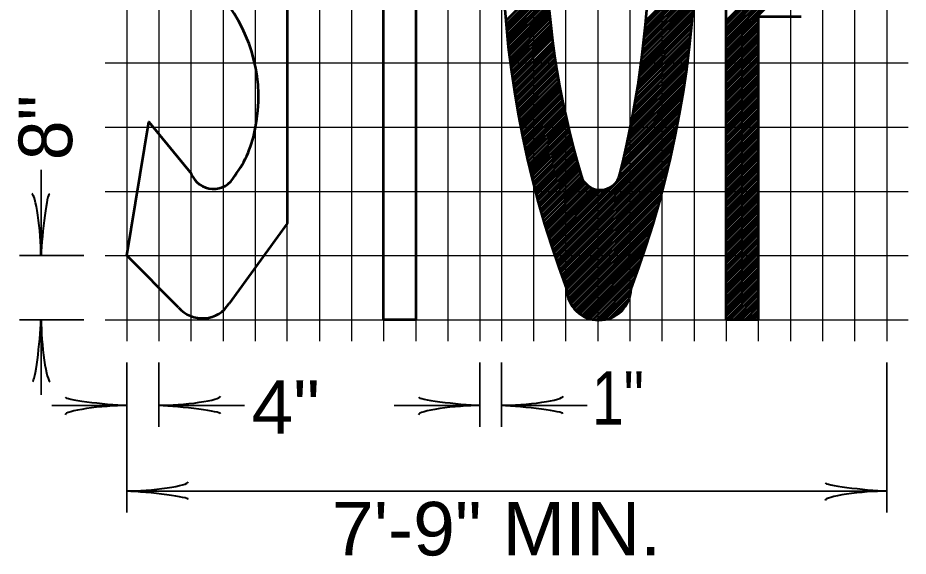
# Model space of a CAD drawing. Extents: x -66 to 614, y -59 to 381.
# Drawn here: x -13.3 to 28.29, y 318.23 to 343.37 of the extents above; entities that cross this region are included whole.
import ezdxf

# ---------------------------------------------------------------- set-up
doc = ezdxf.new("R2010")
doc.units = 0
doc.layers.add('1', color=7, linetype='Continuous', lineweight=53)

msp = doc.modelspace()

# ---------------------------------------------------------------- linework, layer by layer
at = {"layer": '1', "lineweight": 25}
for p, q in [((-8.21, 366.267), (-8.21, 328.267)), ((-6.71, 366.267), (-6.71, 328.267)), ((-5.21, 366.267), (-5.21, 328.267)), ((-3.71, 366.267), (-3.71, 328.267)), ((-2.21, 366.267), (-2.21, 328.267)), ((-0.71, 328.267), (-0.71, 366.267)), ((0.79, 366.267), (0.79, 328.267)), ((2.29, 366.267), (2.29, 328.267)), ((3.79, 366.267), (3.79, 328.267)), ((5.29, 366.267), (5.29, 328.267)), ((6.79, 366.267), (6.79, 328.267)), ((8.29, 366.267), (8.29, 328.267)), ((9.29, 366.267), (9.29, 328.267)), ((10.79, 366.267), (10.79, 328.267)), ((12.29, 366.267), (12.29, 328.267)), ((13.79, 366.267), (13.79, 328.267)), ((15.29, 366.267), (15.29, 328.267)), ((16.79, 366.267), (16.79, 328.267)), ((18.29, 366.267), (18.29, 328.267)), ((19.79, 366.267), (19.79, 328.267)), ((21.29, 366.267), (21.29, 328.267)), ((22.79, 366.267), (22.79, 328.267)), ((24.29, 366.267), (24.29, 328.267)), ((25.79, 366.267), (25.79, 328.267)), ((27.29, 366.267), (27.29, 328.267)), ((-9.21, 341.267), (28.29, 341.267)), ((-9.21, 338.267), (28.29, 338.267)), ((-9.21, 335.267), (28.29, 335.267)), ((-9.21, 332.267), (28.29, 332.267)), ((-9.21, 329.267), (28.29, 329.267))]:
    msp.add_line(p, q, dxfattribs=at)
at = {"layer": '1'}
for p, q in [((19.79, 343.235), (27.29, 350.735)), ((19.79, 343.058), (27.29, 350.558)), ((19.79, 342.881), (27.29, 350.381)), ((19.79, 342.705), (27.281, 350.195)), ((19.79, 342.528), (27.253, 349.991)), ((19.79, 342.351), (27.219, 349.78)), ((19.79, 342.174), (27.181, 349.565)), ((19.79, 341.998), (27.137, 349.344)), ((16.002, 342.845), (18.319, 345.161)), ((16.021, 343.04), (18.328, 345.347)), ((16.039, 343.235), (18.335, 345.531)), ((9.494, 343.231), (11.421, 345.157)), ((9.508, 343.068), (11.429, 344.989)), ((9.522, 342.905), (11.44, 344.823)), ((15.962, 342.451), (18.302, 344.791)), ((15.983, 342.649), (18.31, 344.976)), ((9.538, 342.745), (11.451, 344.657)), ((9.554, 342.584), (11.462, 344.492)), ((9.57, 342.423), (11.473, 344.326)), ((15.919, 342.055), (18.279, 344.415)), ((15.941, 342.253), (18.291, 344.603)), ((9.586, 342.262), (11.487, 344.163)), ((9.605, 342.104), (11.5, 344)), ((15.87, 341.652), (18.256, 344.038)), ((15.895, 341.853), (18.268, 344.226)), ((9.623, 341.945), (11.514, 343.837)), ((9.641, 341.787), (11.528, 343.674)), ((9.659, 341.628), (11.544, 343.513)), ((15.818, 341.246), (18.227, 343.655)), ((15.845, 341.45), (18.242, 343.847)), ((9.679, 341.471), (11.56, 343.352)), ((9.699, 341.314), (11.576, 343.192)), ((15.762, 340.836), (18.196, 343.271)), ((15.79, 341.041), (18.212, 343.464)), ((19.79, 341.821), (21.29, 343.321)), ((19.79, 341.644), (21.29, 343.144)), ((9.719, 341.158), (11.593, 343.031)), ((9.739, 341.001), (11.611, 342.873)), ((9.761, 340.846), (11.63, 342.715)), ((15.668, 340.212), (18.144, 342.688)), ((15.7, 340.421), (18.161, 342.882)), ((15.732, 340.63), (18.179, 343.077)), ((19.79, 341.467), (21.29, 342.967)), ((19.79, 341.29), (21.29, 342.79)), ((9.783, 340.691), (11.648, 342.556)), ((9.805, 340.537), (11.667, 342.399)), ((15.6, 339.791), (18.102, 342.293)), ((15.635, 340.003), (18.123, 342.49)), ((19.79, 341.114), (21.29, 342.614)), ((19.79, 340.937), (21.29, 342.437)), ((19.79, 340.76), (21.29, 342.26)), ((9.827, 340.382), (11.688, 342.242)), ((9.85, 340.228), (11.708, 342.086)), ((9.874, 340.075), (11.729, 341.93)), ((15.528, 339.365), (18.058, 341.896)), ((15.564, 339.578), (18.081, 342.095)), ((19.79, 340.583), (21.29, 342.083)), ((19.79, 340.406), (21.29, 341.906)), ((9.898, 339.923), (11.75, 341.775)), ((9.922, 339.77), (11.773, 341.621)), ((9.947, 339.618), (11.796, 341.467)), ((15.449, 338.932), (18.01, 341.494)), ((15.488, 339.149), (18.034, 341.695)), ((19.79, 340.23), (21.29, 341.73)), ((19.79, 340.053), (21.29, 341.553)), ((9.972, 339.466), (11.819, 341.313)), ((9.998, 339.316), (11.842, 341.16)), ((10.024, 339.165), (11.868, 341.008)), ((15.365, 338.495), (17.958, 341.088)), ((15.409, 338.716), (17.985, 341.292)), ((19.79, 339.876), (21.29, 341.376)), ((19.79, 339.699), (21.29, 341.199)), ((19.79, 339.523), (21.29, 341.023)), ((10.051, 339.014), (11.893, 340.856)), ((10.077, 338.864), (11.918, 340.705)), ((15.277, 338.054), (17.903, 340.679)), ((15.321, 338.275), (17.93, 340.884)), ((19.79, 339.346), (21.29, 340.846)), ((19.79, 339.169), (21.29, 340.669)), ((10.105, 338.715), (11.943, 340.553)), ((10.133, 338.567), (11.97, 340.404)), ((10.161, 338.418), (11.998, 340.254)), ((15.181, 337.604), (17.841, 340.264)), ((15.229, 337.829), (17.872, 340.472)), ((19.79, 338.992), (21.29, 340.492)), ((19.79, 338.815), (21.29, 340.315)), ((10.19, 338.269), (12.025, 340.105)), ((10.219, 338.122), (12.052, 339.955)), ((10.249, 337.975), (12.081, 339.808)), ((15.08, 337.149), (17.776, 339.846)), ((15.133, 337.379), (17.81, 340.056)), ((19.79, 338.639), (21.29, 340.139)), ((19.79, 338.462), (21.29, 339.962)), ((19.79, 338.285), (21.29, 339.785)), ((10.279, 337.828), (12.111, 339.66)), ((10.309, 337.681), (12.14, 339.513)), ((10.339, 337.535), (12.169, 339.365)), ((14.974, 336.69), (17.707, 339.423)), ((15.027, 336.92), (17.741, 339.634)), ((19.79, 338.108), (21.29, 339.608)), ((19.79, 337.932), (21.29, 339.432)), ((10.371, 337.39), (12.2, 339.219)), ((10.402, 337.245), (12.231, 339.074)), ((10.434, 337.1), (12.263, 338.928)), ((14.859, 336.221), (17.631, 338.994)), ((14.916, 336.455), (17.67, 339.209)), ((19.79, 337.755), (21.29, 339.255)), ((19.79, 337.578), (21.29, 339.078)), ((10.466, 336.955), (12.294, 338.783)), ((10.498, 336.811), (12.327, 338.639)), ((11.651, 332.659), (17.553, 338.562)), ((14.799, 335.984), (17.593, 338.778)), ((19.79, 337.401), (21.29, 338.901)), ((19.79, 337.225), (21.29, 338.725)), ((19.79, 337.048), (21.29, 338.548)), ((10.532, 336.667), (12.36, 338.495)), ((10.566, 336.524), (12.393, 338.352)), ((10.599, 336.381), (12.427, 338.208)), ((11.694, 332.526), (17.51, 338.342)), ((11.738, 332.394), (17.467, 338.123)), ((19.79, 336.871), (21.29, 338.371)), ((19.79, 336.694), (21.29, 338.194)), ((10.633, 336.238), (12.461, 338.066)), ((10.668, 336.096), (12.496, 337.924)), ((10.703, 335.955), (12.531, 337.783)), ((11.782, 332.26), (17.424, 337.902)), ((11.827, 332.129), (17.377, 337.678)), ((19.79, 336.517), (21.29, 338.017)), ((19.79, 336.341), (21.29, 337.841)), ((10.739, 335.813), (12.566, 337.641)), ((10.774, 335.672), (12.602, 337.5)), ((10.81, 335.531), (12.639, 337.36)), ((11.873, 331.998), (17.329, 337.454)), ((19.79, 336.164), (21.29, 337.664)), ((19.79, 335.987), (21.29, 337.487)), ((19.79, 335.81), (21.29, 337.31)), ((10.847, 335.391), (12.676, 337.221)), ((10.884, 335.251), (12.713, 337.081)), ((10.921, 335.112), (12.75, 336.941)), ((11.918, 331.866), (17.282, 337.23)), ((11.963, 331.735), (17.23, 337.001)), ((19.79, 335.634), (21.29, 337.134)), ((19.79, 335.457), (21.29, 336.957)), ((10.958, 334.972), (12.789, 336.803)), ((10.996, 334.833), (12.828, 336.665)), ((11.035, 334.695), (12.867, 336.527)), ((12.009, 331.604), (17.179, 336.773)), ((12.056, 331.474), (17.126, 336.544)), ((19.79, 335.28), (21.29, 336.78)), ((19.79, 335.103), (21.29, 336.603)), ((19.79, 334.926), (21.29, 336.426)), ((11.073, 334.557), (12.906, 336.39)), ((11.112, 334.419), (12.946, 336.253)), ((11.151, 334.281), (12.986, 336.116)), ((12.103, 331.344), (17.07, 336.311)), ((12.15, 331.214), (17.014, 336.078)), ((19.79, 334.75), (21.29, 336.25)), ((19.79, 334.573), (21.29, 336.073)), ((11.191, 334.144), (13.027, 335.981)), ((11.231, 334.008), (13.077, 335.854)), ((11.272, 333.872), (13.142, 335.741)), ((11.312, 333.735), (13.219, 335.642)), ((12.197, 331.084), (16.956, 335.843)), ((12.244, 330.955), (16.895, 335.605)), ((19.79, 334.396), (21.29, 335.896)), ((19.79, 334.219), (21.29, 335.719)), ((11.353, 333.599), (13.308, 335.555)), ((11.394, 333.464), (13.409, 335.478)), ((11.437, 333.329), (13.524, 335.417)), ((11.479, 333.195), (13.652, 335.368)), ((11.521, 333.06), (13.799, 335.338)), ((11.563, 332.926), (13.97, 335.333)), ((11.607, 332.792), (14.188, 335.373)), ((12.292, 330.826), (16.834, 335.368)), ((19.79, 334.043), (21.29, 335.543)), ((19.79, 333.866), (21.29, 335.366)), ((19.79, 333.689), (21.29, 335.189)), ((12.336, 330.694), (16.77, 335.127)), ((12.353, 330.533), (16.704, 334.884)), ((19.79, 333.512), (21.29, 335.012)), ((19.79, 333.335), (21.29, 334.835)), ((12.383, 330.386), (16.637, 334.641)), ((12.424, 330.25), (16.567, 334.394)), ((19.79, 333.159), (21.29, 334.659)), ((19.79, 332.982), (21.29, 334.482)), ((12.475, 330.125), (16.495, 334.145)), ((19.79, 332.805), (21.29, 334.305)), ((19.79, 332.628), (21.29, 334.128)), ((19.79, 332.452), (21.29, 333.952)), ((12.535, 330.008), (16.422, 333.896)), ((12.604, 329.9), (16.345, 333.642)), ((19.79, 332.275), (21.29, 333.775)), ((19.79, 332.098), (21.29, 333.598)), ((12.68, 329.799), (16.268, 333.388)), ((12.763, 329.706), (16.187, 333.13)), ((19.79, 331.921), (21.29, 333.421)), ((19.79, 331.745), (21.29, 333.245)), ((12.854, 329.621), (16.104, 332.87)), ((19.79, 331.568), (21.29, 333.068)), ((19.79, 331.391), (21.29, 332.891)), ((19.79, 331.214), (21.29, 332.714)), ((12.953, 329.542), (16.02, 332.61)), ((13.059, 329.471), (15.931, 332.344)), ((19.79, 331.037), (21.29, 332.537)), ((19.79, 330.861), (21.29, 332.361)), ((13.173, 329.409), (15.842, 332.077)), ((19.79, 330.684), (21.29, 332.184)), ((19.79, 330.507), (21.29, 332.007)), ((13.296, 329.355), (15.747, 331.807)), ((13.428, 329.31), (15.651, 331.534)), ((19.79, 330.33), (21.29, 331.83)), ((19.79, 330.154), (21.29, 331.654)), ((19.79, 329.977), (21.29, 331.477)), ((13.571, 329.277), (15.553, 331.259)), ((19.79, 329.8), (21.29, 331.3)), ((19.79, 329.623), (21.29, 331.123)), ((13.727, 329.256), (15.45, 330.979)), ((13.901, 329.253), (15.351, 330.702)), ((19.79, 329.446), (21.29, 330.946)), ((19.79, 329.27), (21.29, 330.77)), ((14.097, 329.272), (15.33, 330.505)), ((14.335, 329.333), (15.269, 330.267)), ((19.965, 329.267), (21.29, 330.593)), ((20.142, 329.267), (21.29, 330.416)), ((20.318, 329.267), (21.29, 330.239)), ((14.691, 329.513), (15.091, 329.913)), ((20.495, 329.267), (21.29, 330.062)), ((20.672, 329.267), (21.29, 329.886)), ((20.849, 329.267), (21.29, 329.709)), ((21.025, 329.267), (21.29, 329.532)), ((21.202, 329.267), (21.29, 329.355))]:
    msp.add_line(p, q, dxfattribs=at)
at = {"layer": '1', "lineweight": 35}
for p, q in [((-12.21, 332.267), (-12.21, 336.267)), ((-10.21, 332.267), (-13.21, 332.267)), ((-10.21, 329.267), (-13.21, 329.267)), ((-12.21, 329.267), (-12.21, 325.767)), ((-8.21, 327.267), (-8.21, 320.267)), ((-6.71, 327.267), (-6.71, 324.267)), ((8.29, 327.267), (8.29, 324.267)), ((9.29, 327.267), (9.29, 324.267)), ((27.29, 327.267), (27.29, 320.267)), ((-11.71, 325.267), (-8.21, 325.267)), ((-6.71, 325.267), (-2.71, 325.267)), ((8.29, 325.267), (4.29, 325.267)), ((9.29, 325.267), (13.29, 325.267)), ((-8.21, 321.267), (27.29, 321.267))]:
    msp.add_line(p, q, dxfattribs=at)
at = {"layer": '1'}
for points in [[(23.29, 343.422), (21.29, 343.422), (21.29, 329.267), (19.79, 329.267), (19.79, 365.267)], [(-5.171, 353.238), (-0.71, 347.267), (-0.71, 333.767), (-3.425, 330.023)], [(-5.783, 329.841), (-8.21, 332.267), (-7.168, 338.514), (-5.19, 336.093)]]:
    msp.add_lwpolyline(points, dxfattribs=at)
msp.add_lwpolyline([(5.29, 359.267), (5.29, 329.267), (3.79, 329.267), (3.79, 359.267)], close=True, dxfattribs=at)
for centre, radius, start, end in [((56.266, 347.267), 46.947, 159.3493, 200.6507), ((-28.579, 347.267), 46.947, 339.3493, 20.6506), ((50.476, 347.267), 39.113, 163.2793, 196.7207), ((-29.358, 347.267), 45.576, 345.7797, 14.2203), ((-9.332, 339.662), 7.278, 348.8886, 38.7494), ((-7.336, 339.128), 5.218, 323.0555, 350.4239), ((-4.156, 336.485), 1.107, 200.7604, 333.5111), ((13.912, 336.259), 0.929, 195.293, 348.3487), ((13.843, 330.76), 1.509, 181.8614, 358.1386), ((-4.673, 330.815), 1.478, 221.2766, 327.576)]:
    msp.add_arc(centre, radius, start, end, dxfattribs=at)
at = {"layer": '1', "lineweight": 40}
for centre, major_axis, ratio, start_param, end_param in [((-12.486, 333.358), (0.156, -1.786), 0.122415, 0.896353, 3.141593), ((-12.486, 333.358), (0.156, -1.786), 0.122415, 0.896353, 3.141593), ((-11.998, 333.388), (-0.176, -1.756), 0.07063, 3.140715, 5.41811), ((-11.998, 333.388), (-0.176, -1.756), 0.07063, 3.140715, 5.41811), ((-12.421, 328.147), (0.176, 1.756), 0.07063, 3.140715, 5.41811), ((-12.421, 328.147), (0.176, 1.756), 0.07063, 3.140715, 5.41811), ((-11.933, 328.176), (-0.156, 1.786), 0.122415, 0.896353, 3.141593), ((-11.933, 328.176), (-0.156, 1.786), 0.122415, 0.896353, 3.141593), ((-9.33, 325.479), (1.756, -0.176), 0.07063, 3.140715, 5.41811), ((-9.33, 325.479), (1.756, -0.176), 0.07063, 3.140715, 5.41811), ((-5.618, 325.543), (-1.786, -0.156), 0.122415, 0.896353, 3.141593), ((-5.618, 325.543), (-1.786, -0.156), 0.122415, 0.896353, 3.141593), ((7.17, 325.479), (1.756, -0.176), 0.07063, 3.140715, 5.41811), ((7.17, 325.479), (1.756, -0.176), 0.07063, 3.140715, 5.41811), ((10.382, 325.543), (-1.786, -0.156), 0.122415, 0.896353, 3.141593), ((10.382, 325.543), (-1.786, -0.156), 0.122415, 0.896353, 3.141593), ((-9.301, 324.991), (1.786, 0.156), 0.122415, 0.896353, 3.141593), ((-9.301, 324.991), (1.786, 0.156), 0.122415, 0.896353, 3.141593), ((-5.589, 325.056), (-1.756, 0.176), 0.07063, 3.140715, 5.41811), ((-5.589, 325.056), (-1.756, 0.176), 0.07063, 3.140715, 5.41811), ((7.199, 324.991), (1.786, 0.156), 0.122415, 0.896353, 3.141593), ((7.199, 324.991), (1.786, 0.156), 0.122415, 0.896353, 3.141593), ((10.411, 325.056), (-1.756, 0.176), 0.07063, 3.140715, 5.41811), ((10.411, 325.056), (-1.756, 0.176), 0.07063, 3.140715, 5.41811), ((-7.118, 321.543), (-1.786, -0.156), 0.122415, 0.896353, 3.141593), ((-7.118, 321.543), (-1.786, -0.156), 0.122415, 0.896353, 3.141593), ((26.17, 321.479), (1.756, -0.176), 0.07063, 3.140715, 5.41811), ((-7.089, 321.056), (-1.756, 0.176), 0.07063, 3.140715, 5.41811), ((-7.089, 321.056), (-1.756, 0.176), 0.07063, 3.140715, 5.41811), ((26.199, 320.991), (1.786, 0.156), 0.122415, 0.896353, 3.141593)]:
    msp.add_ellipse(centre, major_axis=major_axis, ratio=ratio, start_param=start_param, end_param=end_param, dxfattribs=at)

# ---------------------------------------------------------------- texts
at = {"layer": '1'}
msp.add_text('8"', height=2.5, rotation=90, dxfattribs=at).set_placement((-10.758, 336.721))
for s, width, p in [('1"', 0.8, (13.514, 324.368)), ('4"', 1.05, (-2.383, 323.942)), ('7\'-9" MIN.', 1.05, (1.378, 318.262))]:
    msp.add_text(s, height=2.5, dxfattribs=dict(at, width=width)).set_placement(p)

doc.saveas('drawing.dxf')
